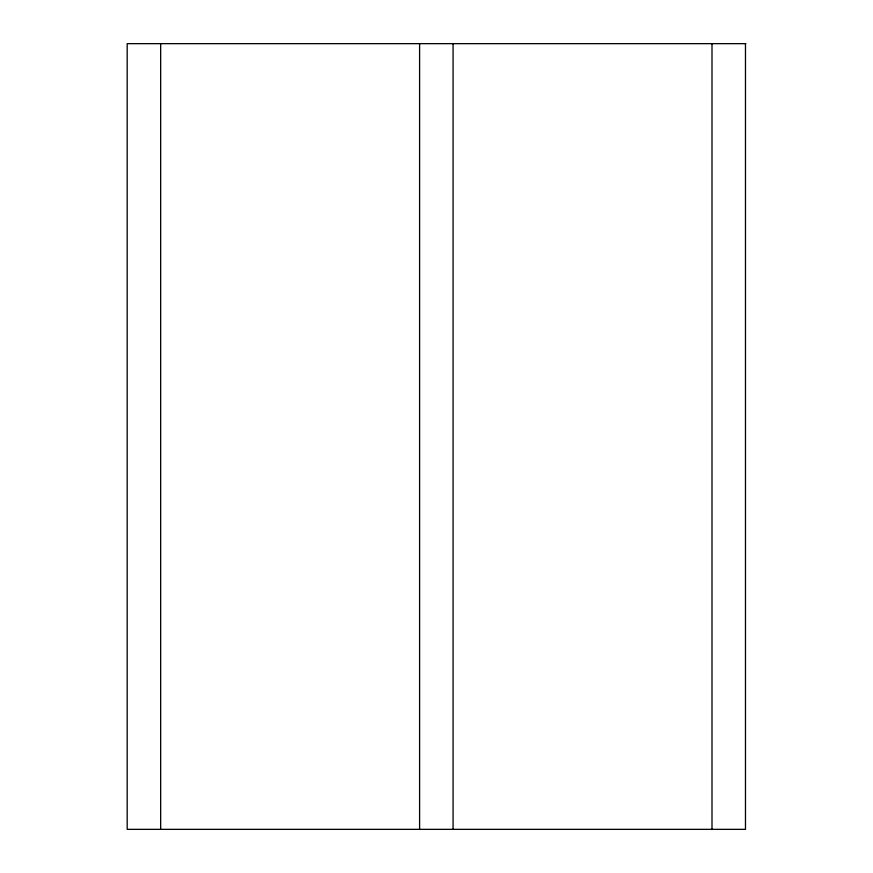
<?xml version="1.0" encoding="UTF-8"?>
<svg xmlns="http://www.w3.org/2000/svg" width="873" height="873" viewBox="0 0 873 873"><rect width="100%" height="100%" fill="white"/><g stroke="black" fill="none" stroke-linecap="round" stroke-linejoin="round"><path stroke-width="1.31" d="M745.815 43.65L127.185 43.65L127.185 829.35L745.477 829.35L745.477 43.65M711.997 43.65L711.997 829.35M453.076 43.65L453.076 829.35M419.597 43.65L419.597 829.35M160.665 43.65L160.665 829.35"/></g></svg>
